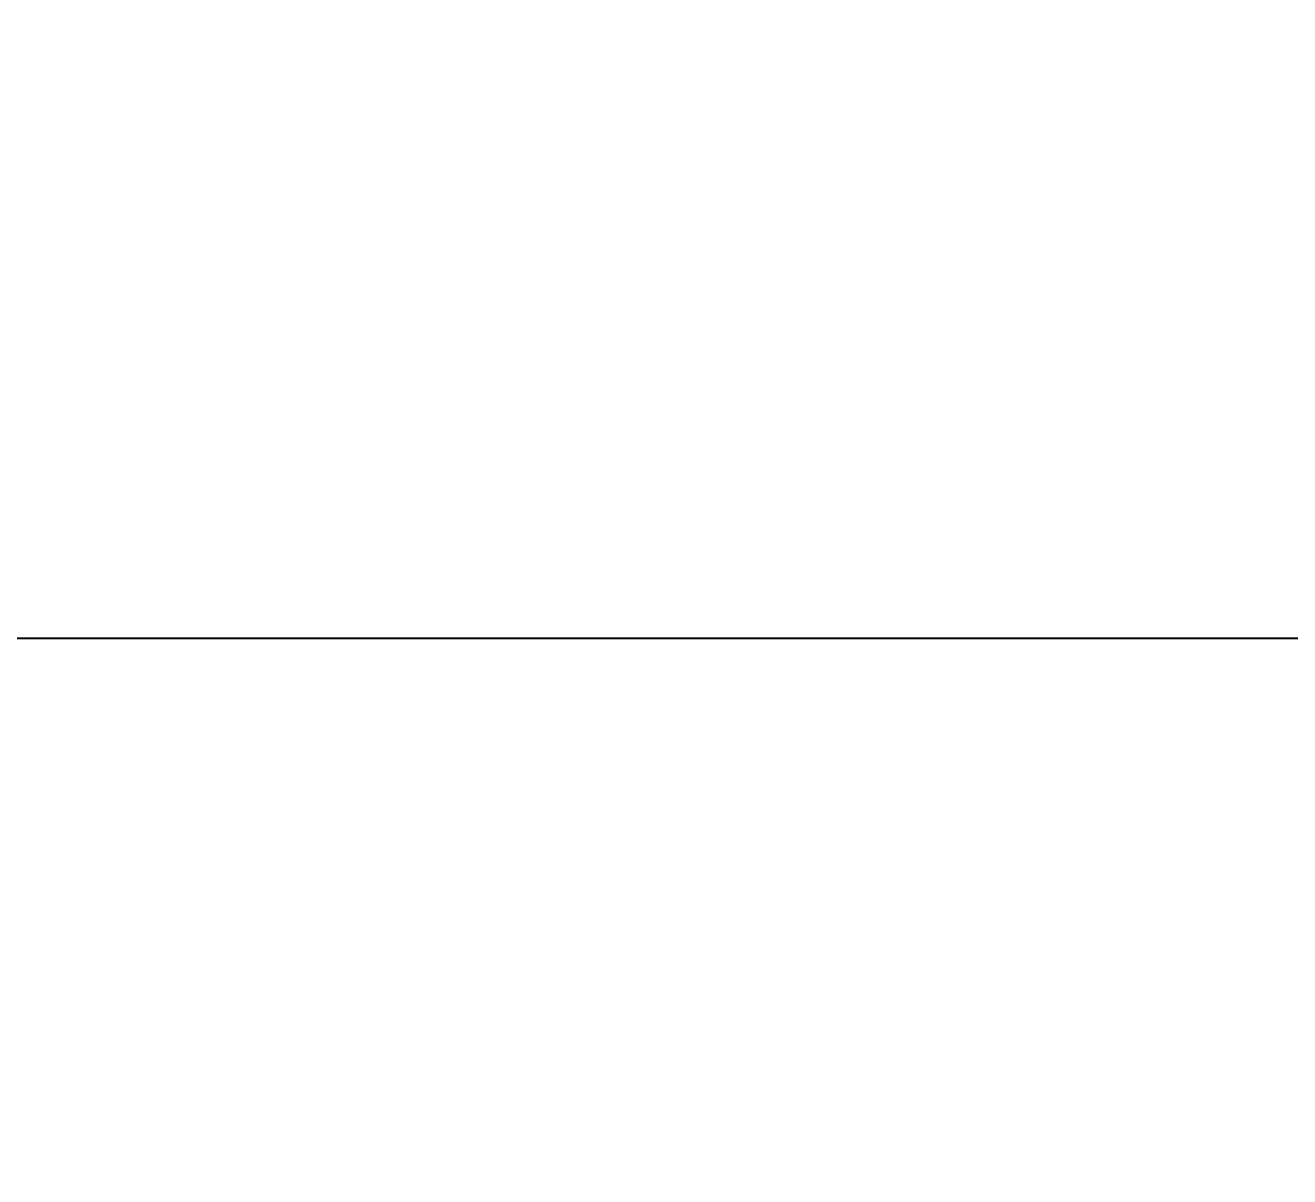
# Model space of a CAD drawing. Extents: x -12260 to 57327, y -29287 to 19916.
# Drawn here: x 12622.7 to 12859.2, y 7409.3 to 7624.6 of the extents above; entities that cross this region are included whole.
import ezdxf

# ---------------------------------------------------------------- set-up
doc = ezdxf.new("R2010")
doc.units = 0
doc.header["$LTSCALE"] = 0.25
doc.linetypes.add('DASHDOT', pattern=[25.4, 12.7, -6.35, 0, -6.35])
doc.layers.add('01-First Floor$0$FALSE CEILING', color=251, linetype='Continuous')
doc.layers.add('E-DIM', color=6, linetype='Continuous', lineweight=18)
doc.layers.add('E-LITE-CLNG-CNDT', color=6, linetype='DASHDOT', lineweight=35)
doc.styles.get("Standard").update_dxf_attribs({"font": 'romans.shx'})
doc.dimstyles.get("Standard").update_dxf_attribs({"dimtxt": 150, "dimasz": 150, "dimexe": 0.18, "dimexo": 0.0625, "dimgap": 0.09, "dimtad": 0, "dimtih": 1, "dimtoh": 1, "dimdec": 0, "dimlfac": 0.1, "dimzin": 0, "dimdsep": 46, "dimtxsty": 'Standard', "dimcen": 0.09, "dimclrd": 6, "dimadec": 0, "dimazin": 0, "dimtfac": 1, "dimtdec": 0, "dimtofl": 0, "dimtmove": 0, "dimatfit": 3, "dimfxl": 1, "dimtolj": 1, "dimtzin": 0, "dimarcsym": 0})

# ---------------------------------------------------------------- blocks, each defined once
blk = doc.blocks.new('01-First Floor')
at = {"layer": '01-First Floor$0$FALSE CEILING', "linetype": 'Continuous'}
blk.add_line((8396.44, 7510), (13106, 7510), dxfattribs=at)
blk = doc.blocks.new('*D291')
at = {"layer": 'Defpoints', "color": 0}
for p in [(11696.51, 7810.01), (13106, 7810.01), (13106, 7236.78)]:
    blk.add_point(p, dxfattribs=at)
at = {"layer": 'E-DIM', "color": 0, "lineweight": -2, "transparency": 16777216}
for p, q in [((11696.51, 7809.94), (11696.51, 7236.6)), ((13106, 7809.94), (13106, 7236.6))]:
    blk.add_line(p, q, dxfattribs=at)
at = {"layer": 'E-DIM', "color": 6, "lineweight": -2, "transparency": 16777216}
for p, q in [((11846.51, 7236.78), (12240.45, 7236.78)), ((12956, 7236.78), (12562.06, 7236.78))]:
    blk.add_line(p, q, dxfattribs=at)
at = {"layer": 'E-DIM', "color": 6, "transparency": 16777216}
for points in [[(11846.51, 7261.78), (11846.51, 7211.78), (11696.51, 7236.78)], [(12956, 7261.78), (12956, 7211.78), (13106, 7236.78)]]:
    blk.add_solid(points, dxfattribs=at)
at = {"layer": 'E-DIM', "color": 7, "transparency": 16777216, "insert": (12401.25, 7236.78), "char_height": 150, "attachment_point": 5}
blk.add_mtext('\\A1;141', dxfattribs=at)

msp = doc.modelspace()

# ---------------------------------------------------------------- block references
at = {"layer": 'E-LITE-CLNG-CNDT'}
msp.add_blockref('01-First Floor', (0, 0), dxfattribs=at)

# ---------------------------------------------------------------- dimensions: what is measured, and where the dimension line sits
at = {"layer": 'E-DIM'}
dim = msp.add_linear_dim(base=(13106, 7236.78), p1=(11696.51, 7810.01), p2=(13106, 7810.01), dimstyle='Standard', override={"dimclrt": 7}, dxfattribs=at)
dim.commit()
dim.dimension.update_dxf_attribs({"geometry": '*D291', "text_midpoint": (12401.25, 7236.78)})

doc.saveas('drawing.dxf')
